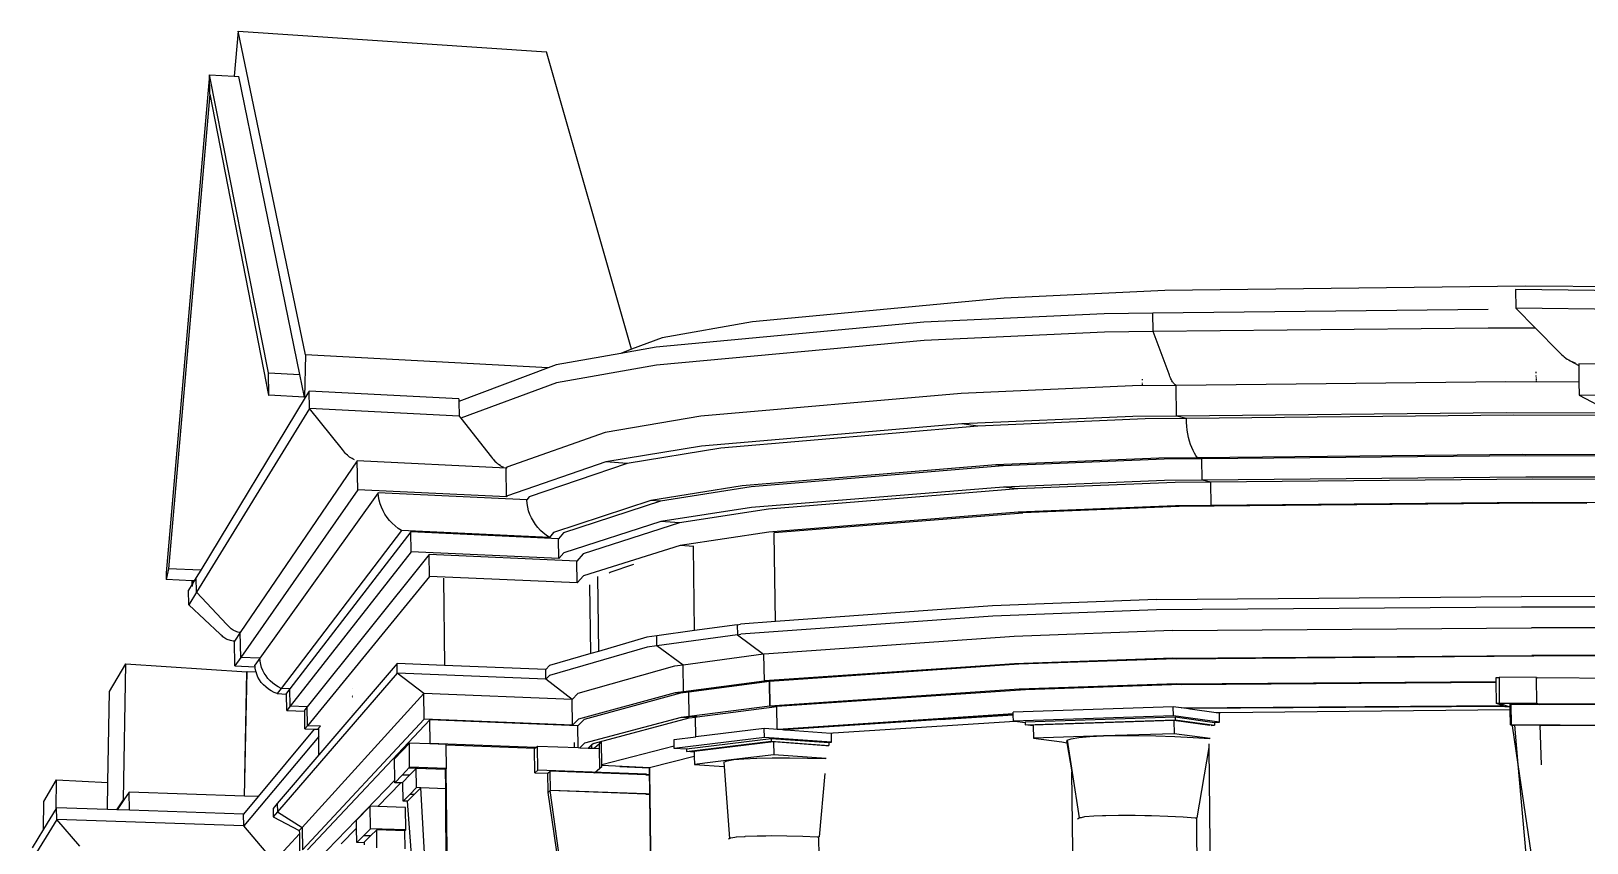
# Model space of a CAD drawing. Extents: x -106 to 80, y -44 to 65.
# Drawn here: x -102.45 to -65.61, y 27.15 to 46.36 of the extents above; entities that cross this region are included whole.
import ezdxf

# ---------------------------------------------------------------- set-up
doc = ezdxf.new("R2010")
doc.units = 0
doc.layers.get('0').update_dxf_attribs({"linetype": 'CONTINUOUS'})

msp = doc.modelspace()

# ---------------------------------------------------------------- linework, layer by layer
for p, q in [((-97.545, 46.36), (-97.642, 45.291)), ((-95.956, 38.7), (-97.545, 46.36)), ((-97.545, 46.36), (-90.249, 45.871)), ((-88.231, 38.828), (-90.249, 45.871)), ((-98.222, 45.328), (-99.249, 33.537)), ((-96.827, 38.271), (-98.222, 45.328)), ((-98.216, 44.869), (-98.222, 45.328)), ((-98.222, 45.328), (-97.642, 45.291)), ((-97.642, 45.291), (-97.531, 45.283)), ((-96.084, 38.231), (-97.531, 45.283)), ((-98.216, 44.869), (-99.192, 33.635)), ((-98.216, 44.869), (-96.825, 37.741)), ((-75.61, 40.223), (-79.409, 40.041)), ((-67.078, 40.319), (-75.61, 40.223)), ((-67.302, 40.244), (-67.298, 39.798)), ((-64.021, 40.206), (-67.302, 40.244)), ((-64.772, 40.31), (-67.078, 40.319)), ((-79.409, 40.041), (-85.37, 39.48)), ((-44.794, 39.541), (-67.298, 39.798)), ((-67.298, 39.798), (-66.831, 39.328)), ((-81.314, 39.47), (-87.647, 38.881)), ((-85.37, 39.48), (-87.507, 39.098)), ((-77.042, 39.671), (-81.314, 39.47)), ((-75.888, 39.684), (-77.042, 39.671)), ((-67.955, 39.771), (-75.888, 39.684)), ((-75.884, 39.246), (-75.888, 39.684)), ((-87.507, 39.098), (-88.231, 38.828)), ((-77.037, 39.233), (-81.308, 39.034)), ((-75.884, 39.246), (-77.037, 39.233)), ((-67.949, 39.332), (-75.884, 39.246)), ((-75.508, 38.242), (-75.884, 39.246)), ((-66.831, 39.328), (-67.949, 39.332)), ((-66.831, 39.328), (-66.269, 38.762)), ((-95.956, 38.7), (-95.972, 37.686)), ((-90.204, 38.389), (-95.956, 38.7)), ((-88.489, 38.731), (-90.018, 38.459)), ((-87.647, 38.881), (-88.489, 38.731)), ((-88.231, 38.828), (-88.489, 38.731)), ((-81.308, 39.034), (-87.639, 38.454)), ((-66.269, 38.762), (-66.236, 38.731)), ((-66.236, 38.731), (-66.209, 38.701)), ((-66.209, 38.701), (-66.18, 38.673)), ((-90.204, 38.389), (-92.321, 37.591)), ((-90.018, 38.459), (-90.204, 38.389)), ((-87.639, 38.454), (-90.011, 38.038)), ((-66.18, 38.673), (-66.149, 38.646)), ((-66.149, 38.646), (-66.117, 38.621)), ((-66.117, 38.621), (-66.082, 38.597)), ((-66.082, 38.597), (-66.046, 38.575)), ((-66.046, 38.575), (-66.009, 38.554)), ((-66.009, 38.554), (-65.97, 38.536)), ((-66.009, 38.554), (-65.806, 38.446)), ((-65.97, 38.536), (-65.93, 38.52)), ((-65.93, 38.52), (-65.89, 38.505)), ((-62.522, 38.447), (-65.807, 38.483)), ((-65.807, 38.483), (-65.806, 38.446)), ((-65.806, 38.446), (-65.803, 38.049)), ((-96.82, 37.74), (-96.827, 38.271)), ((-96.827, 38.271), (-96.084, 38.231)), ((-95.975, 37.696), (-96.084, 38.231)), ((-90.011, 38.038), (-92.277, 37.196)), ((-76.372, 37.964), (-80.426, 37.783)), ((-75.34, 37.974), (-76.372, 37.964)), ((-76.145, 38.123), (-76.145, 38.098)), ((-76.144, 38.034), (-76.144, 38.017)), ((-76.144, 38.001), (-76.143, 37.976)), ((-75.496, 38.212), (-75.508, 38.242)), ((-75.486, 38.184), (-75.496, 38.212)), ((-75.476, 38.156), (-75.486, 38.184)), ((-75.464, 38.13), (-75.476, 38.156)), ((-75.452, 38.106), (-75.464, 38.13)), ((-75.44, 38.083), (-75.452, 38.106)), ((-75.427, 38.061), (-75.44, 38.083)), ((-75.413, 38.042), (-75.427, 38.061)), ((-75.399, 38.024), (-75.413, 38.042)), ((-75.385, 38.009), (-75.399, 38.024)), ((-75.37, 37.995), (-75.385, 38.009)), ((-75.355, 37.984), (-75.37, 37.995)), ((-75.34, 37.974), (-75.355, 37.984)), ((-67.535, 38.055), (-75.34, 37.974)), ((-75.333, 37.248), (-75.34, 37.974)), ((-65.803, 38.049), (-67.535, 38.055)), ((-66.813, 38.262), (-66.813, 38.291)), ((-66.812, 38.184), (-66.812, 38.209)), ((-66.811, 38.14), (-66.811, 38.161)), ((-66.811, 38.103), (-66.811, 38.12)), ((-66.81, 38.062), (-66.81, 38.087)), ((-65.803, 38.049), (-65.8, 37.745)), ((-95.958, 37.685), (-98.434, 33.601)), ((-96.825, 37.741), (-96.82, 37.74)), ((-95.975, 37.696), (-96.82, 37.74)), ((-95.972, 37.686), (-95.975, 37.696)), ((-95.958, 37.685), (-95.972, 37.686)), ((-95.864, 37.84), (-95.958, 37.685)), ((-92.323, 37.654), (-95.864, 37.84)), ((-95.858, 37.427), (-95.864, 37.84)), ((-92.323, 37.654), (-92.321, 37.591)), ((-92.321, 37.591), (-92.315, 37.244)), ((-80.426, 37.783), (-86.589, 37.242)), ((-45.792, 37.53), (-65.8, 37.745)), ((-65.8, 37.745), (-65.076, 37.364)), ((-95.858, 37.427), (-98.532, 33.077)), ((-92.315, 37.244), (-95.858, 37.427)), ((-95.077, 36.453), (-95.858, 37.427)), ((-92.315, 37.244), (-92.277, 37.196)), ((-86.589, 37.242), (-88.854, 36.861)), ((-76.363, 37.238), (-80.415, 37.061)), ((-75.333, 37.248), (-76.363, 37.238)), ((-67.525, 37.326), (-75.333, 37.248)), ((-75.098, 37.19), (-75.333, 37.248)), ((-67.349, 37.267), (-75.098, 37.19)), ((-65.086, 37.319), (-67.525, 37.326)), ((-65.026, 37.26), (-67.349, 37.267)), ((-92.277, 37.196), (-91.548, 36.276)), ((-88.854, 36.861), (-91.186, 36.04)), ((-80.415, 37.061), (-86.576, 36.533)), ((-80.034, 37.008), (-86.121, 36.488)), ((-80.034, 37.008), (-80.415, 37.061)), ((-76.076, 37.18), (-80.034, 37.008)), ((-75.098, 37.19), (-76.076, 37.18)), ((-75.095, 37.098), (-75.098, 37.19)), ((-75.087, 37.007), (-75.095, 37.098)), ((-75.076, 36.916), (-75.087, 37.007)), ((-75.061, 36.827), (-75.076, 36.916)), ((-86.576, 36.533), (-88.841, 36.162)), ((-86.121, 36.488), (-88.339, 36.126)), ((-75.043, 36.741), (-75.061, 36.827)), ((-75.021, 36.657), (-75.043, 36.741)), ((-74.996, 36.578), (-75.021, 36.657)), ((-74.969, 36.503), (-74.996, 36.578)), ((-74.938, 36.433), (-74.969, 36.503)), ((-94.728, 36.188), (-97.495, 32.122)), ((-95.052, 36.424), (-95.077, 36.453)), ((-95.032, 36.396), (-95.052, 36.424)), ((-95.01, 36.369), (-95.032, 36.396)), ((-94.986, 36.344), (-95.01, 36.369)), ((-94.961, 36.32), (-94.986, 36.344)), ((-94.935, 36.298), (-94.961, 36.32)), ((-94.908, 36.277), (-94.935, 36.298)), ((-94.88, 36.257), (-94.908, 36.277)), ((-94.851, 36.24), (-94.88, 36.257)), ((-94.821, 36.224), (-94.851, 36.24)), ((-94.79, 36.21), (-94.821, 36.224)), ((-91.205, 36.013), (-94.728, 36.188)), ((-94.717, 35.505), (-94.728, 36.188)), ((-91.548, 36.276), (-91.524, 36.247)), ((-91.524, 36.247), (-91.503, 36.22)), ((-91.503, 36.22), (-91.482, 36.193)), ((-91.482, 36.193), (-91.48, 36.191)), ((-91.48, 36.191), (-91.459, 36.168)), ((-91.434, 36.144), (-91.459, 36.168)), ((-91.421, 36.132), (-91.434, 36.144)), ((-91.42, 36.14), (-91.421, 36.132)), ((-91.409, 36.122), (-91.421, 36.132)), ((-91.382, 36.101), (-91.409, 36.122)), ((-91.358, 36.084), (-91.382, 36.101)), ((-91.355, 36.099), (-91.358, 36.084)), ((-88.841, 36.162), (-91.173, 35.36)), ((-88.339, 36.126), (-90.658, 35.334)), ((-88.339, 36.126), (-88.841, 36.162)), ((-75.753, 36.252), (-79.606, 36.09)), ((-75.623, 36.227), (-79.433, 36.066)), ((-74.834, 36.261), (-75.753, 36.252)), ((-74.728, 36.235), (-75.623, 36.227)), ((-74.906, 36.369), (-74.938, 36.433)), ((-74.871, 36.312), (-74.906, 36.369)), ((-74.834, 36.261), (-74.871, 36.312)), ((-67.146, 36.335), (-74.834, 36.261)), ((-74.728, 36.235), (-74.834, 36.261)), ((-67.066, 36.309), (-74.728, 36.235)), ((-74.722, 35.733), (-74.728, 36.235)), ((-64.816, 36.328), (-67.146, 36.335)), ((-64.759, 36.302), (-67.066, 36.309)), ((-91.354, 36.082), (-91.358, 36.084)), ((-91.326, 36.064), (-91.354, 36.082)), ((-91.297, 36.049), (-91.326, 36.064)), ((-91.267, 36.035), (-91.297, 36.049)), ((-91.186, 36.04), (-91.205, 36.013)), ((-91.193, 35.334), (-91.205, 36.013)), ((-79.606, 36.09), (-85.611, 35.593)), ((-79.433, 36.066), (-85.403, 35.573)), ((-79.433, 36.066), (-79.606, 36.09)), ((-74.722, 35.733), (-75.616, 35.724)), ((-67.059, 35.804), (-74.722, 35.733)), ((-74.516, 35.683), (-74.722, 35.733)), ((-66.904, 35.755), (-74.516, 35.683)), ((-64.754, 35.798), (-67.059, 35.804)), ((-64.756, 35.749), (-66.904, 35.755)), ((-94.717, 35.505), (-97.485, 31.536)), ((-94.228, 35.432), (-97.033, 31.518)), ((-91.193, 35.334), (-94.717, 35.505)), ((-90.714, 35.262), (-94.228, 35.432)), ((-94.221, 35.346), (-94.228, 35.432)), ((-85.611, 35.593), (-87.777, 35.251)), ((-85.403, 35.573), (-87.547, 35.235)), ((-79.425, 35.567), (-85.395, 35.082)), ((-79.089, 35.522), (-84.992, 35.044)), ((-75.616, 35.724), (-79.425, 35.567)), ((-79.089, 35.522), (-79.425, 35.567)), ((-75.363, 35.676), (-79.089, 35.522)), ((-74.516, 35.683), (-75.363, 35.676)), ((-74.51, 35.13), (-74.516, 35.683)), ((-94.206, 35.259), (-94.221, 35.346)), ((-94.183, 35.173), (-94.206, 35.259)), ((-94.152, 35.088), (-94.183, 35.173)), ((-94.115, 35.006), (-94.152, 35.088)), ((-94.07, 34.926), (-94.115, 35.006)), ((-91.173, 35.36), (-91.193, 35.334)), ((-90.658, 35.334), (-90.714, 35.262)), ((-90.706, 35.176), (-90.714, 35.262)), ((-90.691, 35.09), (-90.706, 35.176)), ((-90.669, 35.004), (-90.691, 35.09)), ((-90.639, 34.92), (-90.669, 35.004)), ((-87.777, 35.251), (-90.08, 34.494)), ((-87.547, 35.235), (-89.844, 34.482)), ((-87.547, 35.235), (-87.777, 35.251)), ((-85.395, 35.082), (-87.538, 34.75)), ((-84.992, 35.044), (-87.094, 34.72)), ((-75.357, 35.122), (-79.08, 34.971)), ((-75.271, 35.106), (-78.967, 34.957)), ((-74.51, 35.13), (-75.357, 35.122)), ((-74.44, 35.114), (-75.271, 35.106)), ((-66.897, 35.199), (-74.51, 35.13)), ((-74.44, 35.114), (-74.51, 35.13)), ((-66.844, 35.183), (-74.44, 35.114)), ((-64.749, 35.194), (-66.897, 35.199)), ((-65.615, 35.18), (-66.844, 35.183)), ((-94.019, 34.849), (-94.07, 34.926)), ((-93.962, 34.777), (-94.019, 34.849)), ((-93.899, 34.709), (-93.962, 34.777)), ((-93.831, 34.647), (-93.899, 34.709)), ((-93.759, 34.59), (-93.831, 34.647)), ((-90.601, 34.838), (-90.639, 34.92)), ((-90.558, 34.759), (-90.601, 34.838)), ((-90.507, 34.683), (-90.558, 34.759)), ((-90.451, 34.611), (-90.507, 34.683)), ((-87.538, 34.75), (-89.835, 34.01)), ((-87.094, 34.72), (-89.378, 33.988)), ((-87.094, 34.72), (-87.538, 34.75)), ((-79.08, 34.971), (-84.983, 34.503)), ((-84.858, 34.49), (-78.967, 34.957)), ((-78.967, 34.957), (-79.08, 34.971)), ((-93.683, 34.54), (-96.528, 30.799)), ((-93.46, 34.508), (-96.32, 30.791)), ((-93.683, 34.54), (-93.759, 34.59)), ((-90.178, 34.375), (-93.683, 34.54)), ((-89.96, 34.343), (-93.46, 34.508)), ((-93.453, 34.035), (-93.46, 34.508)), ((-90.389, 34.543), (-90.451, 34.611)), ((-90.323, 34.481), (-90.389, 34.543)), ((-90.252, 34.425), (-90.323, 34.481)), ((-90.178, 34.375), (-90.252, 34.425)), ((-90.08, 34.494), (-90.178, 34.375)), ((-89.844, 34.482), (-89.96, 34.343)), ((-89.951, 33.874), (-89.96, 34.343)), ((-84.983, 34.503), (-87.084, 34.185)), ((-84.857, 34.451), (-84.858, 34.49)), ((-84.824, 32.382), (-84.857, 34.451)), ((-93.453, 34.035), (-96.314, 30.383)), ((-93.022, 33.974), (-95.912, 30.369)), ((-89.951, 33.874), (-93.453, 34.035)), ((-89.529, 33.813), (-93.022, 33.974)), ((-93.014, 33.454), (-93.022, 33.974)), ((-89.835, 34.01), (-89.951, 33.874)), ((-89.378, 33.988), (-89.529, 33.813)), ((-87.084, 34.185), (-89.368, 33.468)), ((-86.762, 34.163), (-87.084, 34.185)), ((-86.741, 32.169), (-86.764, 34.163)), ((-86.762, 34.163), (-86.762, 34.163)), ((-99.249, 33.537), (-99.247, 33.377)), ((-99.192, 33.635), (-99.247, 33.377)), ((-98.434, 33.601), (-99.192, 33.635)), ((-98.434, 33.601), (-98.538, 33.43)), ((-89.519, 33.297), (-89.529, 33.813)), ((-88.76, 33.536), (-88.74, 33.55)), ((-88.74, 33.55), (-88.179, 33.746)), ((-98.638, 33.35), (-99.247, 33.377)), ((-98.635, 33.27), (-98.722, 33.127)), ((-98.635, 33.27), (-98.638, 33.35)), ((-98.621, 33.349), (-98.638, 33.35)), ((-98.633, 33.22), (-98.635, 33.27)), ((-98.621, 33.349), (-98.633, 33.22)), ((-98.63, 33.22), (-98.633, 33.22)), ((-98.588, 33.348), (-98.624, 33.287)), ((-98.588, 33.348), (-98.621, 33.349)), ((-98.538, 33.43), (-98.588, 33.348)), ((-98.532, 33.077), (-98.538, 33.43)), ((-93.014, 33.454), (-95.905, 29.919)), ((-89.519, 33.297), (-93.014, 33.454)), ((-92.688, 33.409), (-92.663, 31.345)), ((-89.368, 33.468), (-89.519, 33.297)), ((-89.199, 31.625), (-89.218, 33.253)), ((-89.04, 33.452), (-89.019, 31.677)), ((-98.716, 32.778), (-98.722, 33.127)), ((-98.532, 33.077), (-98.716, 32.778)), ((-97.816, 32.317), (-98.532, 33.077)), ((-75.808, 32.902), (-79.685, 32.758)), ((-75.808, 32.902), (-67.163, 32.973)), ((-64.825, 32.969), (-67.163, 32.973)), ((-97.971, 32.083), (-98.716, 32.778)), ((-79.681, 32.514), (-85.648, 32.083)), ((-79.685, 32.758), (-84.824, 32.382)), ((-75.805, 32.658), (-79.681, 32.514)), ((-67.16, 32.728), (-75.805, 32.658)), ((-64.822, 32.724), (-67.16, 32.728)), ((-97.947, 32.063), (-97.971, 32.083)), ((-97.927, 32.043), (-97.947, 32.063)), ((-97.794, 32.294), (-97.816, 32.317)), ((-97.775, 32.272), (-97.794, 32.294)), ((-97.754, 32.252), (-97.775, 32.272)), ((-97.733, 32.232), (-97.754, 32.252)), ((-97.71, 32.214), (-97.733, 32.232)), ((-97.686, 32.197), (-97.71, 32.214)), ((-97.661, 32.181), (-97.686, 32.197)), ((-97.635, 32.167), (-97.661, 32.181)), ((-97.608, 32.155), (-97.635, 32.167)), ((-97.495, 32.122), (-97.635, 31.917)), ((-97.581, 32.144), (-97.608, 32.155)), ((-97.552, 32.135), (-97.581, 32.144)), ((-97.524, 32.128), (-97.552, 32.135)), ((-97.495, 32.122), (-97.524, 32.128)), ((-97.485, 31.536), (-97.495, 32.122)), ((-86.741, 32.169), (-87.637, 32.044)), ((-85.728, 32.071), (-87.633, 31.807)), ((-85.732, 32.31), (-86.741, 32.169)), ((-85.732, 32.31), (-85.652, 32.322)), ((-85.732, 32.31), (-85.728, 32.071)), ((-85.728, 32.071), (-85.648, 32.083)), ((-85.728, 32.071), (-85.106, 31.612)), ((-84.824, 32.382), (-85.652, 32.322)), ((-75.425, 32.169), (-79.177, 32.033)), ((-75.425, 32.169), (-66.924, 32.236)), ((-64.655, 32.233), (-66.924, 32.236)), ((-97.906, 32.024), (-97.927, 32.043)), ((-97.884, 32.006), (-97.906, 32.024)), ((-97.86, 31.99), (-97.884, 32.006)), ((-97.835, 31.975), (-97.86, 31.99)), ((-97.808, 31.962), (-97.835, 31.975)), ((-97.781, 31.95), (-97.808, 31.962)), ((-97.753, 31.94), (-97.781, 31.95)), ((-97.724, 31.932), (-97.753, 31.94)), ((-97.695, 31.925), (-97.724, 31.932)), ((-97.665, 31.92), (-97.695, 31.925)), ((-97.635, 31.917), (-97.665, 31.92)), ((-97.625, 31.335), (-97.635, 31.917)), ((-87.866, 31.775), (-90.172, 31.11)), ((-89.019, 31.677), (-89.199, 31.625)), ((-87.87, 32.011), (-89.019, 31.677)), ((-87.637, 32.044), (-87.87, 32.011)), ((-87.633, 31.807), (-87.866, 31.775)), ((-87.633, 31.807), (-87.637, 32.044)), ((-87.013, 31.353), (-87.633, 31.807)), ((-79.177, 32.033), (-85.092, 31.614)), ((-100.593, 30.73), (-100.204, 31.387)), ((-100.26, 28.166), (-100.204, 31.387)), ((-100.204, 31.387), (-97.344, 31.195)), ((-97.485, 31.536), (-97.625, 31.335)), ((-97.625, 31.335), (-97.147, 31.316)), ((-97.033, 31.518), (-97.485, 31.536)), ((-97.033, 31.518), (-97.151, 31.353)), ((-97.147, 31.316), (-97.151, 31.353)), ((-97.144, 31.281), (-97.147, 31.316)), ((-97.026, 31.445), (-97.033, 31.518)), ((-97.012, 31.371), (-97.026, 31.445)), ((-96.991, 31.299), (-97.012, 31.371)), ((-93.782, 31.392), (-95.633, 29.23)), ((-93.779, 31.161), (-93.782, 31.392)), ((-92.663, 31.345), (-93.782, 31.392)), ((-90.264, 31.246), (-92.663, 31.345)), ((-90.177, 31.34), (-90.264, 31.246)), ((-89.199, 31.625), (-90.177, 31.34)), ((-87.215, 31.326), (-89.503, 30.683)), ((-87.013, 31.353), (-87.215, 31.326)), ((-85.106, 31.612), (-87.013, 31.353)), ((-87.002, 30.723), (-87.013, 31.353)), ((-85.106, 31.612), (-85.092, 31.614)), ((-85.106, 31.612), (-85.095, 30.975)), ((-79.167, 31.385), (-85.082, 30.977)), ((-79.065, 31.374), (-84.969, 30.967)), ((-75.417, 31.518), (-79.167, 31.385)), ((-79.065, 31.374), (-79.167, 31.385)), ((-75.341, 31.505), (-79.065, 31.374)), ((-75.417, 31.518), (-66.916, 31.582)), ((-75.341, 31.505), (-66.869, 31.569)), ((-66.582, 31.582), (-66.916, 31.582)), ((-66.582, 31.569), (-66.869, 31.569)), ((-66.582, 31.569), (-66.582, 31.582)), ((-64.648, 31.579), (-66.582, 31.582)), ((-64.615, 31.566), (-66.582, 31.569)), ((-97.394, 28.254), (-97.337, 31.204)), ((-97.386, 28.696), (-97.342, 31.195)), ((-97.344, 31.195), (-97.337, 31.204)), ((-97.344, 31.195), (-97.342, 31.195)), ((-97.337, 31.204), (-97.123, 31.19)), ((-97.13, 31.209), (-97.144, 31.281)), ((-97.123, 31.19), (-97.13, 31.209)), ((-97.107, 31.139), (-97.123, 31.19)), ((-97.078, 31.071), (-97.107, 31.139)), ((-97.041, 31.007), (-97.078, 31.071)), ((-96.998, 30.945), (-97.041, 31.007)), ((-96.948, 30.888), (-96.998, 30.945)), ((-96.963, 31.229), (-96.991, 31.299)), ((-96.928, 31.161), (-96.963, 31.229)), ((-96.887, 31.097), (-96.928, 31.161)), ((-96.84, 31.035), (-96.887, 31.097)), ((-96.787, 30.978), (-96.84, 31.035)), ((-96.728, 30.925), (-96.787, 30.978)), ((-93.779, 31.161), (-96.618, 27.876)), ((-90.259, 31.017), (-93.779, 31.161)), ((-93.148, 30.684), (-93.779, 31.161)), ((-90.259, 31.017), (-90.264, 31.246)), ((-90.172, 31.11), (-90.259, 31.017)), ((-89.641, 30.542), (-90.259, 31.017)), ((-85.095, 30.975), (-87.002, 30.723)), ((-84.969, 30.967), (-86.877, 30.715)), ((-85.095, 30.975), (-85.082, 30.977)), ((-85.095, 30.975), (-84.972, 30.967)), ((-84.96, 30.385), (-84.969, 30.967)), ((-84.969, 30.967), (-84.969, 30.967)), ((-84.969, 30.967), (-84.959, 30.385)), ((-75.333, 30.91), (-67.763, 30.966)), ((-75.219, 30.892), (-67.763, 30.947)), ((-67.764, 31.058), (-67.686, 31.058)), ((-67.763, 30.966), (-67.764, 31.058)), ((-67.763, 30.947), (-67.763, 30.966)), ((-67.758, 30.447), (-67.763, 30.947)), ((-66.804, 31.06), (-67.686, 31.067)), ((-67.686, 31.058), (-67.686, 31.067)), ((-67.68, 30.455), (-67.686, 31.058)), ((-66.804, 31.06), (-66.78, 31.05)), ((-66.798, 30.448), (-66.804, 31.06)), ((-63.317, 31.021), (-66.78, 31.05)), ((-100.63, 28.571), (-100.593, 30.73)), ((-96.893, 30.835), (-96.948, 30.888)), ((-96.832, 30.787), (-96.893, 30.835)), ((-96.765, 30.744), (-96.832, 30.787)), ((-96.695, 30.707), (-96.765, 30.744)), ((-96.665, 30.877), (-96.728, 30.925)), ((-96.62, 30.677), (-96.695, 30.707)), ((-96.598, 30.835), (-96.665, 30.877)), ((-96.528, 30.799), (-96.62, 30.677)), ((-96.62, 30.677), (-96.402, 30.668)), ((-96.528, 30.799), (-96.598, 30.835)), ((-96.32, 30.791), (-96.528, 30.799)), ((-96.32, 30.791), (-96.402, 30.685)), ((-96.402, 30.668), (-96.402, 30.685)), ((-96.395, 30.279), (-96.402, 30.668)), ((-96.314, 30.383), (-96.32, 30.791)), ((-93.148, 30.684), (-96.031, 27.513)), ((-94.845, 30.799), (-94.847, 30.796)), ((-94.845, 30.622), (-94.842, 30.622)), ((-94.845, 30.605), (-94.844, 30.605)), ((-94.844, 30.605), (-94.845, 30.605)), ((-94.842, 30.608), (-94.844, 30.605)), ((-94.844, 30.605), (-94.842, 30.605)), ((-89.641, 30.542), (-93.148, 30.684)), ((-93.139, 30.071), (-93.148, 30.684)), ((-89.503, 30.683), (-89.641, 30.542)), ((-87.204, 30.696), (-89.492, 30.071)), ((-87.072, 30.689), (-89.357, 30.066)), ((-87.002, 30.723), (-87.204, 30.696)), ((-87.072, 30.689), (-87.204, 30.696)), ((-86.877, 30.715), (-87.072, 30.689)), ((-86.877, 30.715), (-87.002, 30.723)), ((-86.867, 30.139), (-86.877, 30.715)), ((-79.057, 30.782), (-84.958, 30.385)), ((-78.904, 30.765), (-84.792, 30.37)), ((-75.333, 30.91), (-79.057, 30.782)), ((-78.904, 30.765), (-79.057, 30.782)), ((-75.219, 30.892), (-78.904, 30.765)), ((-96.314, 30.383), (-96.395, 30.279)), ((-96.395, 30.279), (-95.97, 30.262)), ((-95.912, 30.369), (-96.314, 30.383)), ((-95.912, 30.369), (-95.971, 30.295)), ((-95.97, 30.262), (-95.971, 30.295)), ((-95.964, 29.847), (-95.97, 30.262)), ((-95.905, 29.919), (-95.912, 30.369)), ((-94.84, 30.25), (-94.838, 30.25)), ((-94.84, 30.218), (-94.837, 30.218)), ((-89.63, 29.933), (-89.641, 30.542)), ((-84.96, 30.385), (-86.867, 30.139)), ((-86.679, 30.127), (-84.792, 30.37)), ((-84.96, 30.385), (-84.96, 30.385)), ((-84.96, 30.385), (-84.958, 30.385)), ((-84.792, 30.37), (-84.96, 30.385)), ((-84.959, 30.385), (-84.96, 30.385)), ((-84.959, 30.385), (-84.958, 30.385)), ((-84.783, 29.83), (-84.792, 30.37)), ((-75.407, 30.366), (-79.194, 30.24)), ((-79.194, 30.197), (-79.194, 30.24)), ((-75.405, 30.151), (-75.407, 30.366)), ((-75.219, 30.34), (-75.407, 30.366)), ((-75.212, 30.34), (-75.219, 30.34)), ((-75.093, 30.323), (-75.219, 30.34)), ((-75.212, 30.34), (-67.621, 30.394)), ((-75.066, 30.323), (-75.093, 30.323)), ((-75.004, 30.31), (-75.093, 30.323)), ((-67.574, 30.376), (-75.066, 30.323)), ((-75.004, 30.31), (-75.066, 30.323)), ((-74.392, 30.226), (-75.004, 30.31)), ((-74.286, 30.227), (-74.392, 30.226)), ((-74.316, 30.215), (-74.392, 30.226)), ((-74.314, 30.002), (-74.316, 30.215)), ((-67.429, 30.294), (-74.286, 30.227)), ((-67.621, 30.394), (-67.758, 30.447)), ((-67.657, 30.446), (-67.758, 30.447)), ((-66.798, 30.448), (-67.68, 30.455)), ((-67.657, 30.446), (-67.68, 30.455)), ((-67.657, 30.446), (-67.45, 30.366)), ((-66.775, 30.439), (-67.657, 30.446)), ((-67.574, 30.376), (-67.621, 30.394)), ((-67.551, 30.367), (-67.574, 30.376)), ((-67.45, 30.366), (-67.551, 30.367)), ((-67.43, 30.366), (-67.45, 30.366)), ((-67.43, 30.358), (-67.45, 30.366)), ((-67.43, 30.425), (-67.404, 30.425)), ((-67.43, 30.366), (-67.43, 30.425)), ((-67.43, 30.358), (-67.43, 30.366)), ((-67.429, 30.294), (-67.43, 30.358)), ((-67.426, 29.938), (-67.429, 30.294)), ((-67.404, 30.428), (-66.734, 30.423)), ((-67.404, 30.425), (-67.404, 30.428)), ((-67.399, 29.941), (-67.404, 30.425)), ((-66.775, 30.439), (-66.798, 30.448)), ((-66.775, 30.439), (-66.734, 30.423)), ((-65.132, 30.426), (-66.775, 30.439)), ((-65.092, 30.41), (-66.734, 30.423)), ((-95.748, 29.839), (-97.071, 28.243)), ((-93.139, 30.071), (-96.023, 26.984)), ((-95.905, 29.919), (-95.964, 29.847)), ((-95.964, 29.847), (-95.748, 29.839)), ((-95.599, 29.908), (-95.905, 29.919)), ((-93.012, 30.056), (-95.904, 26.98)), ((-95.748, 29.839), (-95.64, 29.835)), ((-95.641, 29.859), (-95.599, 29.908)), ((-95.64, 29.835), (-95.641, 29.859)), ((-89.63, 29.933), (-93.139, 30.071)), ((-89.505, 29.918), (-93.012, 30.056)), ((-93.003, 29.497), (-93.012, 30.056)), ((-89.492, 30.071), (-89.63, 29.933)), ((-89.357, 30.066), (-89.505, 29.918)), ((-89.496, 29.399), (-89.505, 29.918)), ((-87.062, 30.114), (-89.346, 29.506)), ((-88.994, 29.538), (-86.865, 30.103)), ((-86.867, 30.139), (-87.062, 30.114)), ((-86.865, 30.103), (-87.062, 30.114)), ((-86.717, 30.13), (-86.867, 30.139)), ((-86.865, 30.103), (-86.717, 30.122)), ((-86.717, 30.122), (-86.717, 30.13)), ((-86.679, 30.127), (-86.717, 30.13)), ((-86.717, 30.122), (-86.679, 30.127)), ((-86.712, 29.652), (-86.717, 30.122)), ((-85.09, 29.851), (-86.712, 29.652)), ((-85.087, 29.641), (-85.09, 29.851)), ((-84.653, 29.819), (-85.09, 29.851)), ((-84.641, 29.84), (-84.783, 29.83)), ((-79.194, 30.197), (-84.641, 29.84)), ((-79.194, 30.179), (-84.641, 29.82)), ((-84.641, 29.84), (-84.641, 29.821)), ((-79.158, 30.022), (-83.456, 29.741)), ((-79.194, 30.171), (-80.927, 30.057)), ((-79.194, 30.179), (-79.194, 30.197)), ((-79.194, 30.171), (-79.194, 30.179)), ((-79.192, 30.026), (-79.194, 30.171)), ((-75.405, 30.151), (-79.192, 30.026)), ((-79.158, 30.022), (-79.192, 30.026)), ((-78.915, 29.99), (-79.158, 30.022)), ((-78.915, 30.01), (-75.366, 30.126)), ((-78.915, 30.01), (-78.915, 29.99)), ((-78.915, 29.99), (-78.914, 29.94)), ((-78.914, 29.94), (-75.366, 30.056)), ((-78.722, 29.915), (-78.914, 29.94)), ((-75.391, 30.042), (-78.722, 29.933)), ((-78.722, 29.933), (-78.722, 29.915)), ((-78.722, 29.915), (-78.719, 29.621)), ((-74.314, 30.002), (-75.405, 30.151)), ((-74.541, 29.926), (-75.391, 30.042)), ((-75.391, 30.042), (-75.388, 29.729)), ((-75.366, 30.126), (-74.429, 29.998)), ((-75.366, 30.126), (-75.366, 30.056)), ((-75.366, 30.056), (-74.428, 29.929)), ((-74.507, 29.926), (-74.428, 29.929)), ((-74.429, 29.998), (-74.314, 30.002)), ((-74.429, 29.998), (-74.428, 29.929)), ((-67.373, 29.918), (-67.426, 29.938)), ((-67.391, 29.938), (-67.426, 29.938)), ((-65.088, 29.922), (-67.399, 29.941)), ((-67.391, 29.938), (-67.399, 29.941)), ((-67.391, 29.938), (-67.32, 29.937)), ((-67.375, 29.931), (-67.391, 29.938)), ((-67.375, 29.931), (-67.32, 29.931)), ((-67.373, 29.918), (-67.375, 29.931)), ((-67.238, 28.999), (-67.373, 29.918)), ((-67.32, 29.937), (-66.721, 29.932)), ((-67.32, 29.931), (-67.32, 29.937)), ((-67.238, 28.999), (-67.32, 29.931)), ((-66.721, 29.932), (-66.705, 29.926)), ((-66.686, 28.995), (-66.721, 29.932)), ((-65.064, 29.913), (-66.705, 29.926)), ((-95.638, 29.661), (-97.412, 27.548)), ((-95.638, 29.661), (-95.64, 29.835)), ((-95.633, 29.23), (-95.638, 29.661)), ((-93.493, 29.507), (-93.847, 29.131)), ((-93.486, 28.936), (-93.493, 29.507)), ((-93.011, 29.489), (-93.493, 29.507)), ((-93.003, 29.497), (-93.011, 29.489)), ((-92.619, 29.474), (-93.011, 29.489)), ((-90.496, 29.401), (-93.003, 29.497)), ((-92.619, 29.467), (-92.619, 29.474)), ((-92.619, 29.467), (-90.512, 29.386)), ((-92.612, 28.903), (-92.619, 29.467)), ((-89.584, 29.411), (-89.585, 29.521)), ((-89.346, 29.506), (-89.459, 29.397)), ((-89.257, 29.39), (-89.144, 29.499)), ((-89.257, 29.39), (-89.173, 29.47)), ((-89.131, 29.502), (-89.254, 29.39)), ((-89.173, 29.47), (-89.144, 29.499)), ((-89.172, 29.386), (-89.173, 29.47)), ((-89.144, 29.499), (-88.994, 29.538)), ((-88.993, 29.489), (-89.108, 29.384)), ((-88.994, 29.538), (-88.993, 29.489)), ((-88.993, 29.489), (-88.945, 29.533)), ((-88.992, 29.38), (-88.993, 29.489)), ((-88.939, 28.991), (-88.945, 29.533)), ((-87.223, 29.59), (-86.712, 29.652)), ((-87.221, 29.435), (-87.223, 29.59)), ((-85.087, 29.641), (-87.22, 29.382)), ((-86.93, 29.374), (-84.929, 29.617)), ((-86.93, 29.307), (-84.928, 29.549)), ((-84.87, 29.533), (-86.749, 29.306)), ((-83.5, 29.528), (-85.087, 29.641)), ((-84.929, 29.617), (-83.565, 29.52)), ((-84.929, 29.617), (-84.928, 29.549)), ((-84.928, 29.549), (-83.565, 29.452)), ((-83.631, 29.445), (-84.87, 29.533)), ((-84.87, 29.533), (-84.866, 29.227)), ((-84.641, 29.821), (-84.783, 29.83)), ((-84.653, 29.819), (-84.641, 29.821)), ((-84.615, 29.817), (-84.653, 29.819)), ((-84.641, 29.821), (-84.641, 29.82)), ((-84.615, 29.818), (-84.641, 29.82)), ((-84.615, 29.818), (-84.615, 29.817)), ((-84.602, 29.816), (-84.615, 29.818)), ((-84.606, 29.816), (-84.615, 29.817)), ((-84.602, 29.816), (-84.606, 29.816)), ((-84.579, 29.814), (-84.606, 29.816)), ((-84.579, 29.814), (-84.602, 29.816)), ((-83.511, 29.737), (-84.579, 29.814)), ((-83.565, 29.52), (-83.5, 29.528)), ((-83.565, 29.52), (-83.565, 29.452)), ((-83.465, 29.74), (-83.511, 29.737)), ((-83.502, 29.737), (-83.511, 29.737)), ((-83.5, 29.528), (-83.502, 29.737)), ((-77.058, 29.675), (-78.719, 29.621)), ((-78.719, 29.621), (-78.043, 29.533)), ((-78.043, 29.533), (-77.924, 29.517)), ((-77.929, 29.545), (-77.919, 29.58)), ((-77.929, 29.545), (-77.924, 29.517)), ((-77.924, 29.517), (-77.806, 28.83)), ((-77.919, 29.58), (-77.822, 29.611)), ((-77.919, 29.58), (-77.803, 28.814)), ((-77.822, 29.611), (-77.641, 29.638)), ((-77.641, 29.638), (-77.383, 29.66)), ((-77.383, 29.66), (-77.058, 29.675)), ((-75.388, 29.729), (-77.058, 29.675)), ((-77.058, 29.675), (-76.678, 29.683)), ((-76.678, 29.683), (-76.259, 29.683)), ((-76.259, 29.683), (-75.818, 29.676)), ((-75.818, 29.676), (-75.371, 29.661)), ((-74.537, 29.614), (-75.388, 29.729)), ((-75.371, 29.661), (-74.937, 29.64)), ((-74.937, 29.64), (-74.542, 29.614)), ((-74.569, 29.486), (-74.568, 29.406)), ((-95.633, 29.23), (-96.621, 28.074)), ((-93.841, 28.629), (-93.847, 29.131)), ((-90.527, 29.372), (-90.512, 29.386)), ((-90.52, 28.804), (-90.527, 29.372)), ((-90.512, 29.386), (-90.496, 29.401)), ((-90.496, 29.401), (-90.458, 29.436)), ((-90.452, 28.866), (-90.458, 29.436)), ((-90.458, 29.436), (-89.496, 29.399)), ((-89.496, 29.399), (-89.459, 29.397)), ((-89.459, 29.397), (-89.257, 29.39)), ((-89.257, 29.39), (-89.172, 29.386)), ((-89.172, 29.386), (-89.108, 29.384)), ((-89.108, 29.384), (-88.992, 29.38)), ((-88.986, 28.912), (-88.992, 29.38)), ((-87.221, 29.435), (-88.939, 28.991)), ((-86.748, 29.189), (-87.81, 28.919)), ((-87.22, 29.382), (-87.221, 29.435)), ((-86.93, 29.362), (-87.22, 29.382)), ((-86.93, 29.374), (-86.93, 29.362)), ((-86.93, 29.362), (-86.93, 29.307)), ((-86.749, 29.295), (-86.93, 29.307)), ((-86.749, 29.306), (-86.749, 29.295)), ((-86.749, 29.295), (-86.748, 29.189)), ((-86.748, 29.189), (-86.746, 29.003)), ((-85.811, 29.115), (-86.746, 29.003)), ((-85.971, 29.088), (-85.811, 29.115)), ((-84.866, 29.227), (-85.811, 29.115)), ((-85.811, 29.115), (-85.573, 29.136)), ((-85.573, 29.136), (-85.266, 29.15)), ((-85.266, 29.15), (-84.902, 29.158)), ((-84.902, 29.158), (-84.497, 29.159)), ((-83.628, 29.14), (-84.866, 29.227)), ((-84.497, 29.159), (-84.064, 29.153)), ((-84.064, 29.153), (-83.63, 29.14)), ((-83.615, 29.446), (-83.565, 29.452)), ((-74.568, 29.406), (-74.848, 27.735)), ((-74.568, 29.406), (-74.251, -2.515)), ((-93.664, 28.751), (-93.84, 28.57)), ((-93.664, 28.751), (-93.486, 28.936)), ((-93.491, 28.745), (-93.664, 28.751)), ((-93.491, 28.745), (-93.647, 28.585)), ((-92.633, 28.882), (-93.505, 28.914)), ((-93.491, 28.745), (-93.332, 28.907)), ((-92.612, 28.903), (-93.486, 28.936)), ((-92.634, 28.881), (-93.332, 28.907)), ((-93.327, 28.452), (-93.332, 28.907)), ((-92.634, 28.881), (-92.632, 28.883)), ((-92.628, 28.426), (-92.634, 28.881)), ((-92.632, 28.883), (-92.612, 28.903)), ((-92.632, 28.883), (-92.235, -3.3)), ((-90.52, 28.804), (-90.452, 28.866)), ((-90.52, 28.804), (-90.213, 28.793)), ((-87.877, 28.77), (-90.452, 28.866)), ((-90.213, 28.793), (-90.158, 28.842)), ((-90.208, 28.34), (-90.213, 28.793)), ((-87.892, 28.758), (-90.158, 28.842)), ((-90.152, 28.388), (-90.158, 28.842)), ((-89.109, 28.803), (-88.986, 28.912)), ((-88.986, 28.912), (-88.938, 28.955)), ((-88.938, 28.976), (-88.939, 28.991)), ((-87.81, 28.919), (-88.938, 28.976)), ((-88.938, 28.955), (-88.938, 28.976)), ((-88.509, 28.955), (-87.81, 28.919)), ((-87.892, 28.758), (-87.877, 28.77)), ((-87.892, 28.758), (-87.808, 28.755)), ((-87.877, 28.77), (-87.808, 28.767)), ((-87.81, 28.919), (-87.808, 28.767)), ((-87.757, 24.376), (-87.81, 28.919)), ((-87.808, 28.767), (-87.808, 28.755)), ((-87.808, 28.755), (-87.803, 28.303)), ((-86.746, 29.003), (-86.039, 28.955)), ((-86.047, 29.058), (-85.971, 29.088)), ((-86.047, 29.058), (-86.039, 28.955)), ((-86.039, 28.955), (-85.917, 27.247)), ((-83.655, 28.789), (-83.793, 27.29)), ((-77.773, 25.679), (-77.806, 28.83)), ((-77.806, 28.83), (-77.803, 28.814)), ((-77.803, 28.814), (-77.639, 27.738)), ((-67.012, 26.436), (-67.238, 28.999)), ((-66.861, 26.435), (-67.238, 28.999)), ((-102.148, 28.127), (-101.845, 28.64)), ((-101.853, 27.962), (-101.845, 28.64)), ((-101.845, 28.64), (-100.63, 28.571)), ((-100.641, 27.935), (-100.63, 28.571)), ((-93.841, 28.629), (-95.897, 26.497)), ((-94.239, 28.01), (-93.699, 28.565)), ((-93.84, 28.57), (-93.841, 28.629)), ((-93.699, 28.565), (-93.84, 28.57)), ((-93.647, 28.563), (-93.699, 28.565)), ((-93.647, 28.563), (-93.647, 28.585)), ((-93.641, 28.136), (-93.647, 28.563)), ((-93.485, 28.293), (-93.327, 28.452)), ((-93.381, 28.289), (-93.222, 28.448)), ((-93.222, 28.448), (-93.327, 28.452)), ((-92.628, 28.426), (-93.222, 28.448)), ((-93.038, 25.162), (-93.222, 28.448)), ((-92.62, 25.164), (-92.628, 28.426)), ((-90.208, 28.34), (-90.161, 28.381)), ((-90.161, 28.381), (-90.152, 28.388)), ((-87.896, 28.298), (-90.161, 28.381)), ((-89.702, 25.112), (-90.161, 28.381)), ((-87.887, 28.306), (-90.152, 28.388)), ((-102.155, 27.466), (-102.148, 28.127)), ((-100.422, 27.927), (-100.26, 28.166)), ((-100.251, 28.166), (-100.414, 27.927)), ((-100.251, 28.166), (-100.26, 28.166)), ((-100.126, 28.349), (-100.251, 28.166)), ((-100.119, 27.917), (-100.126, 28.349)), ((-97.394, 28.254), (-100.126, 28.349)), ((-97.071, 28.243), (-97.417, 27.825)), ((-97.071, 28.243), (-97.394, 28.254)), ((-97.394, 28.254), (-97.394, 28.254)), ((-96.621, 28.074), (-96.721, 27.958)), ((-96.621, 28.074), (-96.618, 27.876)), ((-94.42, 28.016), (-94.743, 27.681)), ((-94.413, 27.479), (-94.42, 28.016)), ((-94.239, 28.01), (-94.42, 28.016)), ((-93.583, 27.986), (-94.239, 28.01)), ((-93.485, 28.293), (-93.641, 28.136)), ((-93.538, 28.133), (-93.641, 28.136)), ((-93.381, 28.289), (-93.538, 28.133)), ((-93.296, 24.946), (-93.538, 28.133)), ((-93.381, 28.289), (-93.485, 28.293)), ((-89.74, 25.114), (-90.208, 28.34)), ((-87.896, 28.298), (-87.887, 28.306)), ((-87.896, 28.298), (-87.802, 28.295)), ((-87.887, 28.306), (-87.803, 28.303)), ((-87.803, 28.303), (-87.802, 28.295)), ((-87.802, 28.295), (-87.765, 25.053)), ((-101.84, 27.697), (-102.448, 26.713)), ((-101.853, 27.962), (-102.155, 27.466)), ((-101.845, 27.975), (-101.853, 27.962)), ((-101.84, 27.697), (-101.845, 27.975)), ((-100.641, 27.935), (-101.845, 27.975)), ((-97.412, 27.548), (-101.84, 27.697)), ((-101.295, 27.065), (-101.84, 27.697)), ((-100.422, 27.927), (-100.641, 27.935)), ((-100.414, 27.927), (-100.422, 27.927)), ((-100.119, 27.917), (-100.414, 27.927)), ((-97.417, 27.825), (-100.119, 27.917)), ((-97.412, 27.548), (-97.417, 27.825)), ((-96.721, 27.958), (-96.718, 27.761)), ((-96.618, 27.876), (-96.718, 27.761)), ((-96.718, 27.761), (-96.099, 27.438)), ((-96.618, 27.876), (-96.031, 27.513)), ((-94.741, 27.495), (-94.743, 27.681)), ((-93.577, 27.45), (-93.583, 27.986)), ((-77.674, 27.716), (-77.639, 27.738)), ((-77.639, 27.738), (-77.631, 27.743)), ((-77.631, 27.743), (-77.589, 27.745)), ((-77.589, 27.745), (-77.582, 27.747)), ((-77.589, 27.745), (-77.588, 27.746)), ((-77.588, 27.746), (-77.582, 27.747)), ((-77.582, 27.747), (-77.501, 27.766)), ((-77.501, 27.766), (-77.291, 27.785)), ((-77.291, 27.785), (-77.082, 27.794)), ((-77.082, 27.794), (-77.013, 27.797)), ((-77.082, 27.794), (-77.015, 27.797)), ((-77.015, 27.797), (-77.013, 27.797)), ((-77.013, 27.797), (-77.012, 27.797)), ((-77.012, 27.797), (-77.003, 27.797)), ((-77.003, 27.797), (-76.707, 27.802)), ((-77.003, 27.797), (-76.678, 27.801)), ((-76.707, 27.802), (-76.678, 27.802)), ((-76.678, 27.803), (-76.307, 27.802)), ((-76.307, 27.802), (-76.084, 27.795)), ((-76.084, 27.795), (-75.919, 27.794)), ((-75.919, 27.794), (-75.534, 27.779)), ((-75.534, 27.779), (-75.172, 27.759)), ((-75.172, 27.759), (-74.89, 27.737)), ((-74.89, 27.737), (-74.853, 27.734)), ((-74.89, 27.737), (-74.848, 27.735)), ((-74.853, 27.734), (-74.848, 27.735)), ((-74.834, 25.867), (-74.853, 27.734)), ((-102.155, 27.466), (-102.421, 27.03)), ((-96.883, 26.922), (-97.412, 27.548)), ((-96.098, 27.356), (-96.646, 26.756)), ((-96.031, 27.513), (-96.099, 27.438)), ((-96.099, 27.438), (-96.098, 27.356)), ((-96.098, 27.356), (-96.091, 26.911)), ((-96.031, 27.513), (-96.023, 26.984)), ((-95.106, 27.12), (-94.741, 27.495)), ((-94.736, 27.153), (-94.741, 27.495)), ((-94.576, 27.315), (-94.736, 27.153)), ((-94.576, 27.315), (-94.413, 27.479)), ((-94.41, 27.309), (-94.576, 27.315)), ((-94.41, 27.309), (-94.552, 27.166)), ((-93.577, 27.45), (-94.413, 27.479)), ((-94.41, 27.309), (-94.265, 27.454)), ((-93.597, 27.431), (-94.265, 27.454)), ((-94.26, 27.026), (-94.265, 27.454)), ((-93.577, 27.45), (-93.597, 27.431)), ((-93.592, 27.003), (-93.597, 27.431)), ((-85.917, 27.247), (-85.885, 27.264)), ((-85.885, 27.264), (-85.785, 27.28)), ((-85.785, 27.28), (-85.752, 27.285)), ((-85.785, 27.28), (-85.753, 27.285)), ((-85.753, 27.285), (-85.752, 27.285)), ((-85.752, 27.285), (-85.746, 27.285)), ((-85.752, 27.285), (-85.752, 27.285)), ((-85.746, 27.285), (-85.556, 27.3)), ((-85.746, 27.285), (-85.539, 27.299)), ((-85.556, 27.3), (-85.539, 27.3)), ((-85.539, 27.301), (-85.259, 27.312)), ((-85.259, 27.312), (-85.056, 27.312)), ((-85.056, 27.312), (-84.927, 27.316)), ((-84.927, 27.316), (-84.559, 27.314)), ((-84.559, 27.314), (-84.175, 27.305)), ((-84.175, 27.305), (-83.84, 27.292)), ((-83.84, 27.292), (-83.796, 27.29)), ((-83.84, 27.292), (-83.793, 27.29)), ((-83.776, 25.463), (-83.796, 27.29)), ((-83.796, 27.29), (-83.793, 27.29)), ((-94.552, 27.147), (-94.736, 27.153)), ((-94.552, 27.147), (-94.552, 27.166)), ((-94.552, 27.101), (-94.552, 27.147)), ((-85.934, 27.238), (-85.917, 27.247))]:
    msp.add_line(p, q)

doc.saveas('drawing.dxf')
